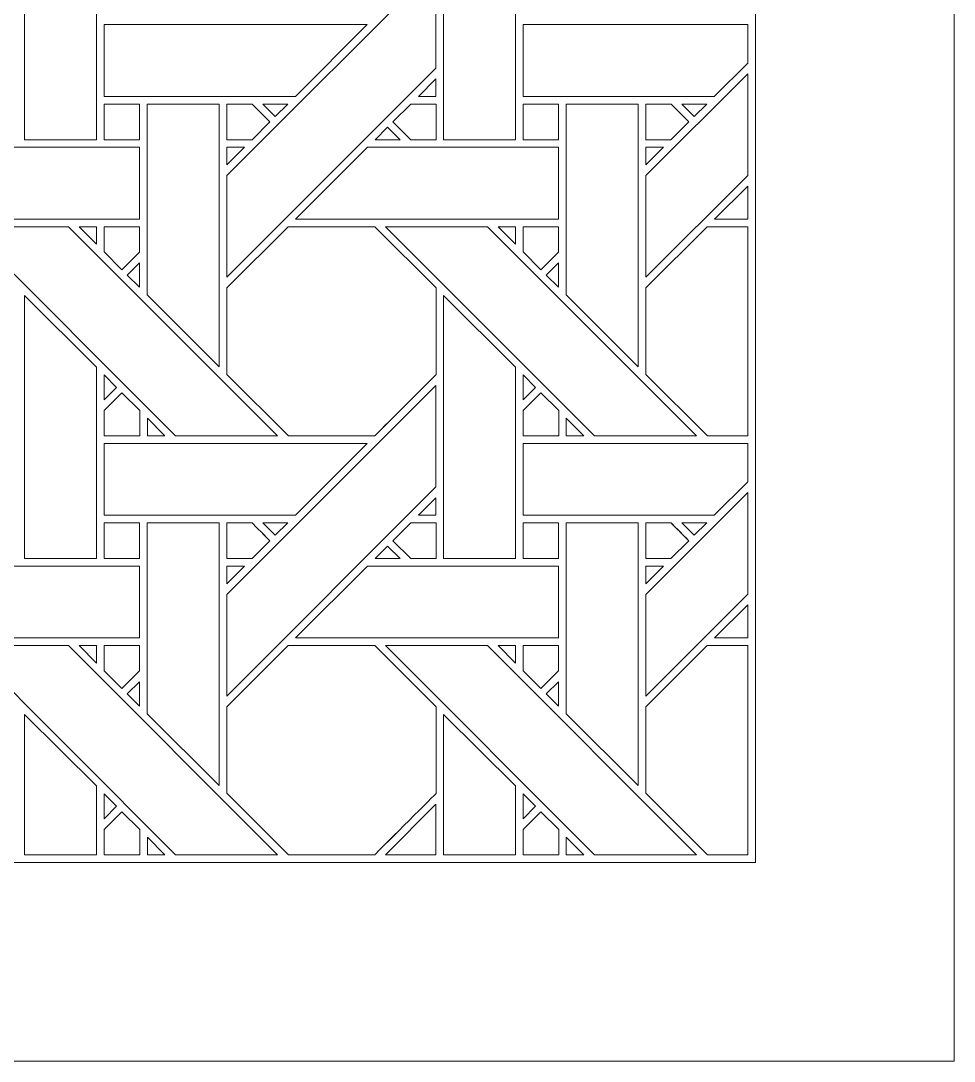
# Model space of a CAD drawing. Header units: inches. Extents: x 3.4 to 21.4, y 4.6 to 13.6.
# Drawn here: x 19.269 to 21.383, y 4.595 to 6.951 of the extents above; entities that cross this region are included whole.
import ezdxf

# ---------------------------------------------------------------- set-up
doc = ezdxf.new("R2010")
doc.units = ezdxf.units.IN
doc.header["$MEASUREMENT"] = 0
doc.layers.add('Design', color=7, linetype='Continuous', lineweight=0)

msp = doc.modelspace()

# ---------------------------------------------------------------- linework, layer by layer
at = {"layer": 'Design'}
for points, knots in [([(3.3829, 13.5948), (3.3829, 13.5948), (3.3829, 4.5948), (3.3829, 4.5948), (3.3829, 4.5948), (21.3829, 4.5948), (21.3829, 4.5948), (21.3829, 4.5948), (21.3829, 13.5948), (21.3829, 13.5948), (21.3829, 13.5948), (3.3829, 13.5948), (3.3829, 13.5948)], [0, 0, 0, 0, 1, 1, 1, 2, 2, 2, 3, 3, 3, 4, 4, 4, 4]), ([(3.8379, 13.1448), (3.8379, 13.1448), (3.8379, 5.0448), (3.8379, 5.0448), (3.8379, 5.0448), (20.9329, 5.0448), (20.9329, 5.0448), (20.9329, 5.0448), (20.9329, 13.1448), (20.9329, 13.1448), (20.9329, 13.1448), (3.8379, 13.1448), (3.8379, 13.1448)], [0, 0, 0, 0, 1, 1, 1, 2, 2, 2, 3, 3, 3, 4, 4, 4, 4]), ([(19.2779, 6.682), (19.2779, 6.682), (19.2779, 7.2778), (19.2779, 7.2778), (19.2779, 7.2778), (19.4407, 7.1157), (19.4407, 7.1157), (19.4407, 7.1157), (19.4407, 6.682), (19.4407, 6.682), (19.4407, 6.682), (19.2779, 6.682), (19.2779, 6.682)], [0, 0, 0, 0, 1, 1, 1, 2, 2, 2, 3, 3, 3, 4, 4, 4, 4]), ([(20.2267, 6.682), (20.2267, 6.682), (20.2267, 7.2778), (20.2267, 7.2778), (20.2267, 7.2778), (20.3894, 7.1157), (20.3894, 7.1157), (20.3894, 7.1157), (20.3894, 6.682), (20.3894, 6.682), (20.3894, 6.682), (20.2267, 6.682), (20.2267, 6.682)], [0, 0, 0, 0, 1, 1, 1, 2, 2, 2, 3, 3, 3, 4, 4, 4, 4]), ([(19.7359, 6.3706), (19.7359, 6.3706), (19.7359, 6.6007), (19.7359, 6.6007), (19.7359, 6.6007), (20.2095, 7.0743), (20.2095, 7.0743), (20.2095, 7.0743), (20.2095, 6.8442), (20.2095, 6.8442), (20.2095, 6.8442), (19.7359, 6.3706), (19.7359, 6.3706)], [0, 0, 0, 0, 1, 1, 1, 2, 2, 2, 3, 3, 3, 4, 4, 4, 4]), ([(19.891, 6.78), (19.891, 6.78), (19.458, 6.78), (19.458, 6.78), (19.458, 6.78), (19.458, 6.9427), (19.458, 6.9427), (19.458, 6.9427), (20.0537, 6.9427), (20.0537, 6.9427), (20.0537, 6.9427), (19.891, 6.78), (19.891, 6.78)], [0, 0, 0, 0, 1, 1, 1, 2, 2, 2, 3, 3, 3, 4, 4, 4, 4]), ([(20.9153, 6.8556), (20.9153, 6.8556), (20.8397, 6.78), (20.8397, 6.78), (20.8397, 6.78), (20.4067, 6.78), (20.4067, 6.78), (20.4067, 6.78), (20.4067, 6.9427), (20.4067, 6.9427), (20.4067, 6.9427), (20.9153, 6.9427), (20.9153, 6.9427), (20.9153, 6.9427), (20.9153, 6.8556), (20.9153, 6.8556)], [0, 0, 0, 0, 1, 1, 1, 2, 2, 2, 3, 3, 3, 4, 4, 4, 5, 5, 5, 5]), ([(20.2095, 6.8198), (20.2095, 6.8198), (20.2095, 6.7801), (20.2095, 6.7801), (20.2095, 6.7801), (20.1698, 6.7801), (20.1698, 6.7801), (20.1698, 6.7801), (20.2095, 6.8198), (20.2095, 6.8198)], [0, 0, 0, 0, 1, 1, 1, 2, 2, 2, 3, 3, 3, 3]), ([(20.6846, 6.3706), (20.6846, 6.3706), (20.6846, 6.6007), (20.6846, 6.6007), (20.6846, 6.6007), (20.9153, 6.8313), (20.9153, 6.8313), (20.9153, 6.8313), (20.9153, 6.6012), (20.9153, 6.6012), (20.9153, 6.6012), (20.6846, 6.3706), (20.6846, 6.3706)], [0, 0, 0, 0, 1, 1, 1, 2, 2, 2, 3, 3, 3, 4, 4, 4, 4]), ([(19.5383, 6.682), (19.5383, 6.682), (19.458, 6.682), (19.458, 6.682), (19.458, 6.682), (19.458, 6.7627), (19.458, 6.7627), (19.458, 6.7627), (19.5383, 6.7627), (19.5383, 6.7627), (19.5383, 6.7627), (19.5383, 6.682), (19.5383, 6.682)], [0, 0, 0, 0, 1, 1, 1, 2, 2, 2, 3, 3, 3, 4, 4, 4, 4]), ([(19.458, 6.682), (19.458, 6.682), (19.458, 6.7627), (19.458, 6.7627), (19.458, 6.7627), (19.5383, 6.7627), (19.5383, 6.7627), (19.5383, 6.7627), (19.5383, 6.682), (19.5383, 6.682), (19.5383, 6.682), (19.458, 6.682), (19.458, 6.682)], [0, 0, 0, 0, 1, 1, 1, 2, 2, 2, 3, 3, 3, 4, 4, 4, 4]), ([(19.7187, 6.7628), (19.7187, 6.7628), (19.7187, 6.1677), (19.7187, 6.1677), (19.7187, 6.1677), (19.5558, 6.3306), (19.5558, 6.3306), (19.5558, 6.3306), (19.5558, 6.7628), (19.5558, 6.7628), (19.5558, 6.7628), (19.7187, 6.7628), (19.7187, 6.7628)], [0, 0, 0, 0, 1, 1, 1, 2, 2, 2, 3, 3, 3, 4, 4, 4, 4]), ([(19.793, 6.7627), (19.7981, 6.7576), (19.8289, 6.7268), (19.8333, 6.7224), (19.8333, 6.7224), (19.7929, 6.682), (19.7929, 6.682), (19.7929, 6.682), (19.7359, 6.682), (19.7359, 6.682), (19.7359, 6.682), (19.7359, 6.7627), (19.7359, 6.7627), (19.7359, 6.7627), (19.793, 6.7627), (19.793, 6.7627)], [0, 0, 0, 0, 1, 1, 1, 2, 2, 2, 3, 3, 3, 4, 4, 4, 5, 5, 5, 5]), ([(19.8333, 6.7224), (19.8333, 6.7224), (19.7929, 6.682), (19.7929, 6.682), (19.7929, 6.682), (19.7359, 6.682), (19.7359, 6.682), (19.7359, 6.682), (19.7359, 6.7627), (19.7359, 6.7627), (19.7359, 6.7627), (19.793, 6.7627), (19.793, 6.7627), (19.7983, 6.7575), (19.8291, 6.7266), (19.8333, 6.7224)], [0, 0, 0, 0, 1, 1, 1, 2, 2, 2, 3, 3, 3, 4, 4, 4, 5, 5, 5, 5]), ([(19.8173, 6.7628), (19.8173, 6.7628), (19.8738, 6.7628), (19.8738, 6.7628), (19.8738, 6.7628), (19.8455, 6.7346), (19.8455, 6.7346), (19.8455, 6.7346), (19.8173, 6.7628), (19.8173, 6.7628)], [0, 0, 0, 0, 1, 1, 1, 2, 2, 2, 3, 3, 3, 3]), ([(20.2096, 6.7628), (20.2096, 6.7628), (20.2096, 6.682), (20.2096, 6.682), (20.2096, 6.682), (20.1525, 6.682), (20.1525, 6.682), (20.1525, 6.682), (20.1121, 6.7223), (20.1121, 6.7223), (20.1121, 6.7223), (20.1525, 6.7628), (20.1525, 6.7628), (20.1525, 6.7628), (20.2096, 6.7628), (20.2096, 6.7628)], [0, 0, 0, 0, 1, 1, 1, 2, 2, 2, 3, 3, 3, 4, 4, 4, 5, 5, 5, 5]), ([(20.2096, 6.682), (20.2096, 6.682), (20.1525, 6.682), (20.1525, 6.682), (20.1525, 6.682), (20.1121, 6.7223), (20.1121, 6.7223), (20.1121, 6.7223), (20.1525, 6.7628), (20.1525, 6.7628), (20.1525, 6.7628), (20.2096, 6.7628), (20.2096, 6.7628), (20.2096, 6.7628), (20.2096, 6.682), (20.2096, 6.682)], [0, 0, 0, 0, 1, 1, 1, 2, 2, 2, 3, 3, 3, 4, 4, 4, 5, 5, 5, 5]), ([(20.487, 6.682), (20.487, 6.682), (20.4068, 6.682), (20.4068, 6.682), (20.4068, 6.682), (20.4068, 6.7627), (20.4068, 6.7627), (20.4068, 6.7627), (20.487, 6.7627), (20.487, 6.7627), (20.487, 6.7627), (20.487, 6.682), (20.487, 6.682)], [0, 0, 0, 0, 1, 1, 1, 2, 2, 2, 3, 3, 3, 4, 4, 4, 4]), ([(20.4068, 6.682), (20.4068, 6.682), (20.4068, 6.7627), (20.4068, 6.7627), (20.4068, 6.7627), (20.487, 6.7627), (20.487, 6.7627), (20.487, 6.7627), (20.487, 6.682), (20.487, 6.682), (20.487, 6.682), (20.4068, 6.682), (20.4068, 6.682)], [0, 0, 0, 0, 1, 1, 1, 2, 2, 2, 3, 3, 3, 4, 4, 4, 4]), ([(20.6674, 6.1677), (20.6674, 6.1677), (20.5045, 6.3306), (20.5045, 6.3306), (20.5045, 6.3306), (20.5045, 6.7628), (20.5045, 6.7628), (20.5045, 6.7628), (20.6674, 6.7628), (20.6674, 6.7628), (20.6674, 6.7628), (20.6674, 6.1677), (20.6674, 6.1677)], [0, 0, 0, 0, 1, 1, 1, 2, 2, 2, 3, 3, 3, 4, 4, 4, 4]), ([(20.7417, 6.7627), (20.7468, 6.7576), (20.7776, 6.7268), (20.782, 6.7224), (20.782, 6.7224), (20.7416, 6.682), (20.7416, 6.682), (20.7416, 6.682), (20.6846, 6.682), (20.6846, 6.682), (20.6846, 6.682), (20.6846, 6.7627), (20.6846, 6.7627), (20.6846, 6.7627), (20.7417, 6.7627), (20.7417, 6.7627)], [0, 0, 0, 0, 1, 1, 1, 2, 2, 2, 3, 3, 3, 4, 4, 4, 5, 5, 5, 5]), ([(20.6846, 6.682), (20.6846, 6.682), (20.6846, 6.7627), (20.6846, 6.7627), (20.6846, 6.7627), (20.7417, 6.7627), (20.7417, 6.7627), (20.7473, 6.7572), (20.782, 6.7224), (20.782, 6.7224), (20.782, 6.7224), (20.7416, 6.682), (20.7416, 6.682), (20.7416, 6.682), (20.6846, 6.682), (20.6846, 6.682)], [0, 0, 0, 0, 1, 1, 1, 2, 2, 2, 3, 3, 3, 4, 4, 4, 5, 5, 5, 5]), ([(20.766, 6.7628), (20.766, 6.7628), (20.8225, 6.7628), (20.8225, 6.7628), (20.8225, 6.7628), (20.7942, 6.7346), (20.7942, 6.7346), (20.7942, 6.7346), (20.766, 6.7628), (20.766, 6.7628)], [0, 0, 0, 0, 1, 1, 1, 2, 2, 2, 3, 3, 3, 3]), ([(20.0999, 6.7102), (20.0999, 6.7102), (20.1282, 6.682), (20.1282, 6.682), (20.1282, 6.682), (20.0717, 6.682), (20.0717, 6.682), (20.0717, 6.682), (20.0999, 6.7102), (20.0999, 6.7102)], [0, 0, 0, 0, 1, 1, 1, 2, 2, 2, 3, 3, 3, 3]), ([(18.943, 6.502), (18.943, 6.502), (19.1058, 6.6648), (19.1058, 6.6648), (19.1058, 6.6648), (19.5383, 6.6648), (19.5383, 6.6648), (19.5383, 6.6648), (19.5383, 6.502), (19.5383, 6.502), (19.5383, 6.502), (18.943, 6.502), (18.943, 6.502)], [0, 0, 0, 0, 1, 1, 1, 2, 2, 2, 3, 3, 3, 4, 4, 4, 4]), ([(19.7757, 6.6649), (19.7757, 6.6649), (19.7359, 6.625), (19.7359, 6.625), (19.7359, 6.625), (19.7359, 6.6649), (19.7359, 6.6649), (19.7359, 6.6649), (19.7757, 6.6649), (19.7757, 6.6649)], [0, 0, 0, 0, 1, 1, 1, 2, 2, 2, 3, 3, 3, 3]), ([(20.487, 6.6648), (20.487, 6.6648), (20.487, 6.502), (20.487, 6.502), (20.487, 6.502), (19.8917, 6.502), (19.8917, 6.502), (19.8917, 6.502), (20.0545, 6.6648), (20.0545, 6.6648), (20.0545, 6.6648), (20.487, 6.6648), (20.487, 6.6648)], [0, 0, 0, 0, 1, 1, 1, 2, 2, 2, 3, 3, 3, 4, 4, 4, 4]), ([(20.7244, 6.6649), (20.7244, 6.6649), (20.6846, 6.625), (20.6846, 6.625), (20.6846, 6.625), (20.6846, 6.6649), (20.6846, 6.6649), (20.6846, 6.6649), (20.7244, 6.6649), (20.7244, 6.6649)], [0, 0, 0, 0, 1, 1, 1, 2, 2, 2, 3, 3, 3, 3]), ([(20.8404, 6.502), (20.8404, 6.502), (20.9153, 6.5769), (20.9153, 6.5769), (20.9153, 6.5769), (20.9153, 6.502), (20.9153, 6.502), (20.9153, 6.502), (20.8404, 6.502), (20.8404, 6.502)], [0, 0, 0, 0, 1, 1, 1, 2, 2, 2, 3, 3, 3, 3]), ([(19.1463, 6.4849), (19.1463, 6.4849), (19.3772, 6.4849), (19.3772, 6.4849), (19.3772, 6.4849), (19.8509, 6.0113), (19.8509, 6.0113), (19.8509, 6.0113), (19.6198, 6.0113), (19.6198, 6.0113), (19.6198, 6.0113), (19.1463, 6.4849), (19.1463, 6.4849)], [0, 0, 0, 0, 1, 1, 1, 2, 2, 2, 3, 3, 3, 4, 4, 4, 4]), ([(19.4408, 6.4849), (19.4408, 6.4849), (19.4408, 6.4451), (19.4408, 6.4451), (19.4408, 6.4451), (19.4014, 6.4849), (19.4014, 6.4849), (19.4014, 6.4849), (19.4408, 6.4849), (19.4408, 6.4849)], [0, 0, 0, 0, 1, 1, 1, 2, 2, 2, 3, 3, 3, 3]), ([(19.5383, 6.4849), (19.5383, 6.4849), (19.5383, 6.4273), (19.5383, 6.4273), (19.5383, 6.4273), (19.4984, 6.3873), (19.4984, 6.3873), (19.4984, 6.3873), (19.458, 6.4277), (19.458, 6.4277), (19.458, 6.4277), (19.458, 6.4849), (19.458, 6.4849), (19.458, 6.4849), (19.5383, 6.4849), (19.5383, 6.4849)], [0, 0, 0, 0, 1, 1, 1, 2, 2, 2, 3, 3, 3, 4, 4, 4, 5, 5, 5, 5]), ([(19.4984, 6.3873), (19.4984, 6.3873), (19.458, 6.4277), (19.458, 6.4277), (19.458, 6.4277), (19.458, 6.4849), (19.458, 6.4849), (19.458, 6.4849), (19.5383, 6.4849), (19.5383, 6.4849), (19.5383, 6.4849), (19.5383, 6.4273), (19.5383, 6.4273), (19.5383, 6.4273), (19.4984, 6.3873), (19.4984, 6.3873)], [0, 0, 0, 0, 1, 1, 1, 2, 2, 2, 3, 3, 3, 4, 4, 4, 5, 5, 5, 5]), ([(19.8746, 6.4849), (19.8746, 6.4849), (20.0708, 6.4849), (20.0708, 6.4849), (20.0708, 6.4849), (20.2096, 6.3462), (20.2096, 6.3462), (20.2096, 6.3462), (20.2096, 6.1499), (20.2096, 6.1499), (20.1918, 6.132), (20.0798, 6.0203), (20.0709, 6.0113), (20.0709, 6.0113), (19.8752, 6.0113), (19.8752, 6.0113), (19.8752, 6.0113), (19.7359, 6.1505), (19.7359, 6.1505), (19.7359, 6.1505), (19.7359, 6.3462), (19.7359, 6.3462), (19.7359, 6.3462), (19.8746, 6.4849), (19.8746, 6.4849)], [0, 0, 0, 0, 1, 1, 1, 2, 2, 2, 3, 3, 3, 4, 4, 4, 5, 5, 5, 6, 6, 6, 7, 7, 7, 8, 8, 8, 8]), ([(20.2096, 6.1499), (20.1915, 6.1317), (20.0796, 6.0201), (20.0709, 6.0113), (20.0709, 6.0113), (19.8752, 6.0113), (19.8752, 6.0113), (19.8752, 6.0113), (19.7359, 6.1505), (19.7359, 6.1505), (19.7359, 6.1505), (19.7359, 6.3462), (19.7359, 6.3462), (19.7359, 6.3462), (19.8746, 6.4849), (19.8746, 6.4849), (19.8746, 6.4849), (20.0708, 6.4849), (20.0708, 6.4849), (20.0708, 6.4849), (20.2096, 6.3462), (20.2096, 6.3462), (20.2096, 6.3462), (20.2096, 6.1499), (20.2096, 6.1499)], [0, 0, 0, 0, 1, 1, 1, 2, 2, 2, 3, 3, 3, 4, 4, 4, 5, 5, 5, 6, 6, 6, 7, 7, 7, 8, 8, 8, 8]), ([(20.5686, 6.0113), (20.5686, 6.0113), (20.095, 6.4849), (20.095, 6.4849), (20.095, 6.4849), (20.326, 6.4849), (20.326, 6.4849), (20.326, 6.4849), (20.7996, 6.0113), (20.7996, 6.0113), (20.7996, 6.0113), (20.5686, 6.0113), (20.5686, 6.0113)], [0, 0, 0, 0, 1, 1, 1, 2, 2, 2, 3, 3, 3, 4, 4, 4, 4]), ([(20.3895, 6.4849), (20.3895, 6.4849), (20.3895, 6.4451), (20.3895, 6.4451), (20.3895, 6.4451), (20.3501, 6.4849), (20.3501, 6.4849), (20.3501, 6.4849), (20.3895, 6.4849), (20.3895, 6.4849)], [0, 0, 0, 0, 1, 1, 1, 2, 2, 2, 3, 3, 3, 3]), ([(20.487, 6.4849), (20.487, 6.4849), (20.487, 6.4273), (20.487, 6.4273), (20.487, 6.4273), (20.4471, 6.3873), (20.4471, 6.3873), (20.4471, 6.3873), (20.4068, 6.4277), (20.4068, 6.4277), (20.4068, 6.4277), (20.4068, 6.4849), (20.4068, 6.4849), (20.4068, 6.4849), (20.487, 6.4849), (20.487, 6.4849)], [0, 0, 0, 0, 1, 1, 1, 2, 2, 2, 3, 3, 3, 4, 4, 4, 5, 5, 5, 5]), ([(20.4471, 6.3873), (20.4471, 6.3873), (20.4068, 6.4277), (20.4068, 6.4277), (20.4068, 6.4277), (20.4068, 6.4849), (20.4068, 6.4849), (20.4068, 6.4849), (20.487, 6.4849), (20.487, 6.4849), (20.487, 6.4849), (20.487, 6.4273), (20.487, 6.4273), (20.487, 6.4273), (20.4471, 6.3873), (20.4471, 6.3873)], [0, 0, 0, 0, 1, 1, 1, 2, 2, 2, 3, 3, 3, 4, 4, 4, 5, 5, 5, 5]), ([(20.8233, 6.4849), (20.8233, 6.4849), (20.9153, 6.4849), (20.9153, 6.4849), (20.9153, 6.4849), (20.9153, 6.0113), (20.9153, 6.0113), (20.9153, 6.0113), (20.8239, 6.0113), (20.8239, 6.0113), (20.8239, 6.0113), (20.6846, 6.1505), (20.6846, 6.1505), (20.6846, 6.1505), (20.6846, 6.3462), (20.6846, 6.3462), (20.6846, 6.3462), (20.8233, 6.4849), (20.8233, 6.4849)], [0, 0, 0, 0, 1, 1, 1, 2, 2, 2, 3, 3, 3, 4, 4, 4, 5, 5, 5, 6, 6, 6, 6]), ([(20.9153, 6.0113), (20.9153, 6.0113), (20.8239, 6.0113), (20.8239, 6.0113), (20.8239, 6.0113), (20.6846, 6.1505), (20.6846, 6.1505), (20.6846, 6.1505), (20.6846, 6.3462), (20.6846, 6.3462), (20.6846, 6.3462), (20.8233, 6.4849), (20.8233, 6.4849), (20.8233, 6.4849), (20.9153, 6.4849), (20.9153, 6.4849), (20.9153, 6.4849), (20.9153, 6.0113), (20.9153, 6.0113)], [0, 0, 0, 0, 1, 1, 1, 2, 2, 2, 3, 3, 3, 4, 4, 4, 5, 5, 5, 6, 6, 6, 6]), ([(19.5383, 6.4031), (19.5383, 6.4031), (19.5383, 6.3479), (19.5383, 6.3479), (19.5383, 6.3479), (19.5105, 6.3753), (19.5105, 6.3753), (19.5105, 6.3753), (19.5383, 6.4031), (19.5383, 6.4031)], [0, 0, 0, 0, 1, 1, 1, 2, 2, 2, 3, 3, 3, 3]), ([(20.487, 6.4031), (20.487, 6.4031), (20.487, 6.3479), (20.487, 6.3479), (20.487, 6.3479), (20.4592, 6.3753), (20.4592, 6.3753), (20.4592, 6.3753), (20.487, 6.4031), (20.487, 6.4031)], [0, 0, 0, 0, 1, 1, 1, 2, 2, 2, 3, 3, 3, 3]), ([(19.4407, 6.1669), (19.4407, 6.1669), (19.4407, 5.7333), (19.4407, 5.7333), (19.4407, 5.7333), (19.2779, 5.7333), (19.2779, 5.7333), (19.2779, 5.7333), (19.2779, 6.3291), (19.2779, 6.3291), (19.2779, 6.3291), (19.4407, 6.1669), (19.4407, 6.1669)], [0, 0, 0, 0, 1, 1, 1, 2, 2, 2, 3, 3, 3, 4, 4, 4, 4]), ([(20.2267, 5.7333), (20.2267, 5.7333), (20.2267, 6.3291), (20.2267, 6.3291), (20.2267, 6.3291), (20.3894, 6.1669), (20.3894, 6.1669), (20.3894, 6.1669), (20.3894, 5.7333), (20.3894, 5.7333), (20.3894, 5.7333), (20.2267, 5.7333), (20.2267, 5.7333)], [0, 0, 0, 0, 1, 1, 1, 2, 2, 2, 3, 3, 3, 4, 4, 4, 4]), ([(19.458, 6.0927), (19.458, 6.0927), (19.458, 6.1495), (19.458, 6.1495), (19.458, 6.1495), (19.4862, 6.1209), (19.4862, 6.1209), (19.4862, 6.1209), (19.458, 6.0927), (19.458, 6.0927)], [0, 0, 0, 0, 1, 1, 1, 2, 2, 2, 3, 3, 3, 3]), ([(20.4067, 6.0927), (20.4067, 6.0927), (20.4067, 6.1495), (20.4067, 6.1495), (20.4067, 6.1495), (20.4349, 6.1209), (20.4349, 6.1209), (20.4349, 6.1209), (20.4067, 6.0927), (20.4067, 6.0927)], [0, 0, 0, 0, 1, 1, 1, 2, 2, 2, 3, 3, 3, 3]), ([(19.458, 6.011), (19.458, 6.011), (19.458, 6.0683), (19.458, 6.0683), (19.458, 6.0683), (19.4984, 6.1086), (19.4984, 6.1086), (19.4984, 6.1086), (19.5387, 6.0683), (19.5387, 6.0683), (19.5387, 6.0683), (19.5387, 6.011), (19.5387, 6.011), (19.5387, 6.011), (19.458, 6.011), (19.458, 6.011)], [0, 0, 0, 0, 1, 1, 1, 2, 2, 2, 3, 3, 3, 4, 4, 4, 5, 5, 5, 5]), ([(19.458, 6.0683), (19.458, 6.0683), (19.4984, 6.1086), (19.4984, 6.1086), (19.4984, 6.1086), (19.5387, 6.0683), (19.5387, 6.0683), (19.5387, 6.0683), (19.5387, 6.011), (19.5387, 6.011), (19.5387, 6.011), (19.458, 6.011), (19.458, 6.011), (19.458, 6.011), (19.458, 6.0683), (19.458, 6.0683)], [0, 0, 0, 0, 1, 1, 1, 2, 2, 2, 3, 3, 3, 4, 4, 4, 5, 5, 5, 5]), ([(19.7359, 5.6519), (19.7359, 5.6519), (20.2095, 6.1255), (20.2095, 6.1255), (20.2095, 6.1255), (20.2095, 5.8955), (20.2095, 5.8955), (20.2095, 5.8955), (19.7359, 5.4218), (19.7359, 5.4218), (19.7359, 5.4218), (19.7359, 5.6519), (19.7359, 5.6519)], [0, 0, 0, 0, 1, 1, 1, 2, 2, 2, 3, 3, 3, 4, 4, 4, 4]), ([(20.4068, 6.011), (20.4068, 6.011), (20.4068, 6.0683), (20.4068, 6.0683), (20.4068, 6.0683), (20.4471, 6.1086), (20.4471, 6.1086), (20.4471, 6.1086), (20.4874, 6.0683), (20.4874, 6.0683), (20.4874, 6.0683), (20.4874, 6.011), (20.4874, 6.011), (20.4874, 6.011), (20.4068, 6.011), (20.4068, 6.011)], [0, 0, 0, 0, 1, 1, 1, 2, 2, 2, 3, 3, 3, 4, 4, 4, 5, 5, 5, 5]), ([(20.4471, 6.1086), (20.4471, 6.1086), (20.4874, 6.0683), (20.4874, 6.0683), (20.4874, 6.0683), (20.4874, 6.011), (20.4874, 6.011), (20.4874, 6.011), (20.4068, 6.011), (20.4068, 6.011), (20.4068, 6.011), (20.4068, 6.0683), (20.4068, 6.0683), (20.4068, 6.0683), (20.4471, 6.1086), (20.4471, 6.1086)], [0, 0, 0, 0, 1, 1, 1, 2, 2, 2, 3, 3, 3, 4, 4, 4, 5, 5, 5, 5]), ([(19.5956, 6.0112), (19.5956, 6.0112), (19.5559, 6.0112), (19.5559, 6.0112), (19.5559, 6.0112), (19.5559, 6.051), (19.5559, 6.051), (19.5559, 6.051), (19.5956, 6.0112), (19.5956, 6.0112)], [0, 0, 0, 0, 1, 1, 1, 2, 2, 2, 3, 3, 3, 3]), ([(20.5046, 6.0112), (20.5046, 6.0112), (20.5046, 6.051), (20.5046, 6.051), (20.5046, 6.051), (20.5444, 6.0112), (20.5444, 6.0112), (20.5444, 6.0112), (20.5046, 6.0112), (20.5046, 6.0112)], [0, 0, 0, 0, 1, 1, 1, 2, 2, 2, 3, 3, 3, 3]), ([(19.458, 5.8313), (19.458, 5.8313), (19.458, 5.994), (19.458, 5.994), (19.458, 5.994), (20.0537, 5.994), (20.0537, 5.994), (20.0537, 5.994), (19.891, 5.8313), (19.891, 5.8313), (19.891, 5.8313), (19.458, 5.8313), (19.458, 5.8313)], [0, 0, 0, 0, 1, 1, 1, 2, 2, 2, 3, 3, 3, 4, 4, 4, 4]), ([(20.9153, 5.9068), (20.9153, 5.9068), (20.8397, 5.8313), (20.8397, 5.8313), (20.8397, 5.8313), (20.4067, 5.8313), (20.4067, 5.8313), (20.4067, 5.8313), (20.4067, 5.994), (20.4067, 5.994), (20.4067, 5.994), (20.9153, 5.994), (20.9153, 5.994), (20.9153, 5.994), (20.9153, 5.9068), (20.9153, 5.9068)], [0, 0, 0, 0, 1, 1, 1, 2, 2, 2, 3, 3, 3, 4, 4, 4, 5, 5, 5, 5]), ([(20.1698, 5.8313), (20.1698, 5.8313), (20.2095, 5.8711), (20.2095, 5.8711), (20.2095, 5.8711), (20.2095, 5.8313), (20.2095, 5.8313), (20.2095, 5.8313), (20.1698, 5.8313), (20.1698, 5.8313)], [0, 0, 0, 0, 1, 1, 1, 2, 2, 2, 3, 3, 3, 3]), ([(20.6846, 5.4218), (20.6846, 5.4218), (20.6846, 5.6519), (20.6846, 5.6519), (20.6846, 5.6519), (20.9153, 5.8826), (20.9153, 5.8826), (20.9153, 5.8826), (20.9153, 5.6525), (20.9153, 5.6525), (20.9153, 5.6525), (20.6846, 5.4218), (20.6846, 5.4218)], [0, 0, 0, 0, 1, 1, 1, 2, 2, 2, 3, 3, 3, 4, 4, 4, 4]), ([(19.5383, 5.814), (19.5383, 5.814), (19.5383, 5.7332), (19.5383, 5.7332), (19.5383, 5.7332), (19.458, 5.7332), (19.458, 5.7332), (19.458, 5.7332), (19.458, 5.814), (19.458, 5.814), (19.458, 5.814), (19.5383, 5.814), (19.5383, 5.814)], [0, 0, 0, 0, 1, 1, 1, 2, 2, 2, 3, 3, 3, 4, 4, 4, 4]), ([(19.5383, 5.814), (19.5383, 5.814), (19.5383, 5.7332), (19.5383, 5.7332), (19.5383, 5.7332), (19.458, 5.7332), (19.458, 5.7332), (19.458, 5.7332), (19.458, 5.814), (19.458, 5.814), (19.458, 5.814), (19.5383, 5.814), (19.5383, 5.814)], [0, 0, 0, 0, 1, 1, 1, 2, 2, 2, 3, 3, 3, 4, 4, 4, 4]), ([(19.7187, 5.814), (19.7187, 5.814), (19.7187, 5.2189), (19.7187, 5.2189), (19.7187, 5.2189), (19.5558, 5.3818), (19.5558, 5.3818), (19.5558, 5.3818), (19.5558, 5.814), (19.5558, 5.814), (19.5558, 5.814), (19.7187, 5.814), (19.7187, 5.814)], [0, 0, 0, 0, 1, 1, 1, 2, 2, 2, 3, 3, 3, 4, 4, 4, 4]), ([(19.793, 5.814), (19.7981, 5.8089), (19.8289, 5.7781), (19.8333, 5.7737), (19.8333, 5.7737), (19.7929, 5.7332), (19.7929, 5.7332), (19.7929, 5.7332), (19.7359, 5.7332), (19.7359, 5.7332), (19.7359, 5.7332), (19.7359, 5.814), (19.7359, 5.814), (19.7359, 5.814), (19.793, 5.814), (19.793, 5.814)], [0, 0, 0, 0, 1, 1, 1, 2, 2, 2, 3, 3, 3, 4, 4, 4, 5, 5, 5, 5]), ([(19.7359, 5.7332), (19.7359, 5.7332), (19.7359, 5.814), (19.7359, 5.814), (19.7359, 5.814), (19.793, 5.814), (19.793, 5.814), (19.7983, 5.8087), (19.8291, 5.7779), (19.8333, 5.7737), (19.8333, 5.7737), (19.7929, 5.7332), (19.7929, 5.7332), (19.7929, 5.7332), (19.7359, 5.7332), (19.7359, 5.7332)], [0, 0, 0, 0, 1, 1, 1, 2, 2, 2, 3, 3, 3, 4, 4, 4, 5, 5, 5, 5]), ([(19.8173, 5.814), (19.8173, 5.814), (19.8737, 5.814), (19.8737, 5.814), (19.8737, 5.814), (19.8455, 5.7859), (19.8455, 5.7859), (19.8455, 5.7859), (19.8173, 5.814), (19.8173, 5.814)], [0, 0, 0, 0, 1, 1, 1, 2, 2, 2, 3, 3, 3, 3]), ([(20.2096, 5.814), (20.2096, 5.814), (20.2096, 5.7332), (20.2096, 5.7332), (20.2096, 5.7332), (20.1525, 5.7332), (20.1525, 5.7332), (20.1525, 5.7332), (20.1121, 5.7736), (20.1121, 5.7736), (20.1121, 5.7736), (20.1525, 5.814), (20.1525, 5.814), (20.1525, 5.814), (20.2096, 5.814), (20.2096, 5.814)], [0, 0, 0, 0, 1, 1, 1, 2, 2, 2, 3, 3, 3, 4, 4, 4, 5, 5, 5, 5]), ([(20.1121, 5.7736), (20.1121, 5.7736), (20.1525, 5.814), (20.1525, 5.814), (20.1525, 5.814), (20.2096, 5.814), (20.2096, 5.814), (20.2096, 5.814), (20.2096, 5.7332), (20.2096, 5.7332), (20.2096, 5.7332), (20.1525, 5.7332), (20.1525, 5.7332), (20.1525, 5.7332), (20.1121, 5.7736), (20.1121, 5.7736)], [0, 0, 0, 0, 1, 1, 1, 2, 2, 2, 3, 3, 3, 4, 4, 4, 5, 5, 5, 5]), ([(20.487, 5.814), (20.487, 5.814), (20.487, 5.7332), (20.487, 5.7332), (20.487, 5.7332), (20.4068, 5.7332), (20.4068, 5.7332), (20.4068, 5.7332), (20.4068, 5.814), (20.4068, 5.814), (20.4068, 5.814), (20.487, 5.814), (20.487, 5.814)], [0, 0, 0, 0, 1, 1, 1, 2, 2, 2, 3, 3, 3, 4, 4, 4, 4]), ([(20.4068, 5.7332), (20.4068, 5.7332), (20.4068, 5.814), (20.4068, 5.814), (20.4068, 5.814), (20.487, 5.814), (20.487, 5.814), (20.487, 5.814), (20.487, 5.7332), (20.487, 5.7332), (20.487, 5.7332), (20.4068, 5.7332), (20.4068, 5.7332)], [0, 0, 0, 0, 1, 1, 1, 2, 2, 2, 3, 3, 3, 4, 4, 4, 4]), ([(20.6674, 5.2189), (20.6674, 5.2189), (20.5045, 5.3818), (20.5045, 5.3818), (20.5045, 5.3818), (20.5045, 5.814), (20.5045, 5.814), (20.5045, 5.814), (20.6674, 5.814), (20.6674, 5.814), (20.6674, 5.814), (20.6674, 5.2189), (20.6674, 5.2189)], [0, 0, 0, 0, 1, 1, 1, 2, 2, 2, 3, 3, 3, 4, 4, 4, 4]), ([(20.7417, 5.814), (20.7468, 5.8089), (20.7776, 5.7781), (20.782, 5.7737), (20.782, 5.7737), (20.7416, 5.7332), (20.7416, 5.7332), (20.7416, 5.7332), (20.6846, 5.7332), (20.6846, 5.7332), (20.6846, 5.7332), (20.6846, 5.814), (20.6846, 5.814), (20.6846, 5.814), (20.7417, 5.814), (20.7417, 5.814)], [0, 0, 0, 0, 1, 1, 1, 2, 2, 2, 3, 3, 3, 4, 4, 4, 5, 5, 5, 5]), ([(20.6846, 5.7332), (20.6846, 5.7332), (20.6846, 5.814), (20.6846, 5.814), (20.6846, 5.814), (20.7417, 5.814), (20.7417, 5.814), (20.7473, 5.8085), (20.782, 5.7737), (20.782, 5.7737), (20.782, 5.7737), (20.7416, 5.7332), (20.7416, 5.7332), (20.7416, 5.7332), (20.6846, 5.7332), (20.6846, 5.7332)], [0, 0, 0, 0, 1, 1, 1, 2, 2, 2, 3, 3, 3, 4, 4, 4, 5, 5, 5, 5]), ([(20.766, 5.814), (20.766, 5.814), (20.8225, 5.814), (20.8225, 5.814), (20.8225, 5.814), (20.7942, 5.7859), (20.7942, 5.7859), (20.7942, 5.7859), (20.766, 5.814), (20.766, 5.814)], [0, 0, 0, 0, 1, 1, 1, 2, 2, 2, 3, 3, 3, 3]), ([(20.1282, 5.7333), (20.1282, 5.7333), (20.0717, 5.7333), (20.0717, 5.7333), (20.0717, 5.7333), (20.0999, 5.7615), (20.0999, 5.7615), (20.0999, 5.7615), (20.1282, 5.7333), (20.1282, 5.7333)], [0, 0, 0, 0, 1, 1, 1, 2, 2, 2, 3, 3, 3, 3]), ([(19.1058, 5.7161), (19.1058, 5.7161), (19.5383, 5.7161), (19.5383, 5.7161), (19.5383, 5.7161), (19.5383, 5.5533), (19.5383, 5.5533), (19.5383, 5.5533), (18.943, 5.5533), (18.943, 5.5533), (18.943, 5.5533), (19.1058, 5.7161), (19.1058, 5.7161)], [0, 0, 0, 0, 1, 1, 1, 2, 2, 2, 3, 3, 3, 4, 4, 4, 4]), ([(19.7757, 5.7161), (19.7757, 5.7161), (19.7359, 5.6763), (19.7359, 5.6763), (19.7359, 5.6763), (19.7359, 5.7161), (19.7359, 5.7161), (19.7359, 5.7161), (19.7757, 5.7161), (19.7757, 5.7161)], [0, 0, 0, 0, 1, 1, 1, 2, 2, 2, 3, 3, 3, 3]), ([(20.0545, 5.7161), (20.0545, 5.7161), (20.487, 5.7161), (20.487, 5.7161), (20.487, 5.7161), (20.487, 5.5533), (20.487, 5.5533), (20.487, 5.5533), (19.8917, 5.5533), (19.8917, 5.5533), (19.8917, 5.5533), (20.0545, 5.7161), (20.0545, 5.7161)], [0, 0, 0, 0, 1, 1, 1, 2, 2, 2, 3, 3, 3, 4, 4, 4, 4]), ([(20.7244, 5.7161), (20.7244, 5.7161), (20.6846, 5.6763), (20.6846, 5.6763), (20.6846, 5.6763), (20.6846, 5.7161), (20.6846, 5.7161), (20.6846, 5.7161), (20.7244, 5.7161), (20.7244, 5.7161)], [0, 0, 0, 0, 1, 1, 1, 2, 2, 2, 3, 3, 3, 3]), ([(20.8404, 5.5533), (20.8404, 5.5533), (20.9153, 5.6281), (20.9153, 5.6281), (20.9153, 5.6281), (20.9153, 5.5533), (20.9153, 5.5533), (20.9153, 5.5533), (20.8404, 5.5533), (20.8404, 5.5533)], [0, 0, 0, 0, 1, 1, 1, 2, 2, 2, 3, 3, 3, 3]), ([(19.1463, 5.5362), (19.1463, 5.5362), (19.3772, 5.5362), (19.3772, 5.5362), (19.3772, 5.5362), (19.8509, 5.0625), (19.8509, 5.0625), (19.8509, 5.0625), (19.6198, 5.0625), (19.6198, 5.0625), (19.6198, 5.0625), (19.1463, 5.5362), (19.1463, 5.5362)], [0, 0, 0, 0, 1, 1, 1, 2, 2, 2, 3, 3, 3, 4, 4, 4, 4]), ([(19.4408, 5.5362), (19.4408, 5.5362), (19.4408, 5.4964), (19.4408, 5.4964), (19.4408, 5.4964), (19.4014, 5.5362), (19.4014, 5.5362), (19.4014, 5.5362), (19.4408, 5.5362), (19.4408, 5.5362)], [0, 0, 0, 0, 1, 1, 1, 2, 2, 2, 3, 3, 3, 3]), ([(19.5383, 5.5361), (19.5383, 5.5361), (19.5383, 5.4786), (19.5383, 5.4786), (19.5383, 5.4786), (19.4984, 5.4386), (19.4984, 5.4386), (19.4984, 5.4386), (19.458, 5.4789), (19.458, 5.4789), (19.458, 5.4789), (19.458, 5.5361), (19.458, 5.5361), (19.458, 5.5361), (19.5383, 5.5361), (19.5383, 5.5361)], [0, 0, 0, 0, 1, 1, 1, 2, 2, 2, 3, 3, 3, 4, 4, 4, 5, 5, 5, 5]), ([(19.4984, 5.4386), (19.4984, 5.4386), (19.458, 5.4789), (19.458, 5.4789), (19.458, 5.4789), (19.458, 5.5361), (19.458, 5.5361), (19.458, 5.5361), (19.5383, 5.5361), (19.5383, 5.5361), (19.5383, 5.5361), (19.5383, 5.4786), (19.5383, 5.4786), (19.5383, 5.4786), (19.4984, 5.4386), (19.4984, 5.4386)], [0, 0, 0, 0, 1, 1, 1, 2, 2, 2, 3, 3, 3, 4, 4, 4, 5, 5, 5, 5]), ([(19.8746, 5.5361), (19.8746, 5.5361), (20.0708, 5.5361), (20.0708, 5.5361), (20.0708, 5.5361), (20.2096, 5.3974), (20.2096, 5.3974), (20.2096, 5.3974), (20.2096, 5.2012), (20.2096, 5.2012), (20.1918, 5.1833), (20.0798, 5.0715), (20.0709, 5.0625), (20.0709, 5.0625), (19.8752, 5.0625), (19.8752, 5.0625), (19.8752, 5.0625), (19.7359, 5.2018), (19.7359, 5.2018), (19.7359, 5.2018), (19.7359, 5.3974), (19.7359, 5.3974), (19.7359, 5.3974), (19.8746, 5.5361), (19.8746, 5.5361)], [0, 0, 0, 0, 1, 1, 1, 2, 2, 2, 3, 3, 3, 4, 4, 4, 5, 5, 5, 6, 6, 6, 7, 7, 7, 8, 8, 8, 8]), ([(20.0709, 5.0625), (20.0709, 5.0625), (19.8752, 5.0625), (19.8752, 5.0625), (19.8752, 5.0625), (19.7359, 5.2018), (19.7359, 5.2018), (19.7359, 5.2018), (19.7359, 5.3974), (19.7359, 5.3974), (19.7359, 5.3974), (19.8746, 5.5361), (19.8746, 5.5361), (19.8746, 5.5361), (20.0708, 5.5361), (20.0708, 5.5361), (20.0708, 5.5361), (20.2096, 5.3974), (20.2096, 5.3974), (20.2096, 5.3974), (20.2096, 5.2012), (20.2096, 5.2012), (20.1917, 5.1832), (20.0798, 5.0714), (20.0709, 5.0625)], [0, 0, 0, 0, 1, 1, 1, 2, 2, 2, 3, 3, 3, 4, 4, 4, 5, 5, 5, 6, 6, 6, 7, 7, 7, 8, 8, 8, 8]), ([(20.5685, 5.0625), (20.5685, 5.0625), (20.095, 5.5362), (20.095, 5.5362), (20.095, 5.5362), (20.326, 5.5362), (20.326, 5.5362), (20.326, 5.5362), (20.7996, 5.0625), (20.7996, 5.0625), (20.7996, 5.0625), (20.5685, 5.0625), (20.5685, 5.0625)], [0, 0, 0, 0, 1, 1, 1, 2, 2, 2, 3, 3, 3, 4, 4, 4, 4]), ([(20.3895, 5.5362), (20.3895, 5.5362), (20.3895, 5.4963), (20.3895, 5.4963), (20.3895, 5.4963), (20.3501, 5.5362), (20.3501, 5.5362), (20.3501, 5.5362), (20.3895, 5.5362), (20.3895, 5.5362)], [0, 0, 0, 0, 1, 1, 1, 2, 2, 2, 3, 3, 3, 3]), ([(20.487, 5.5361), (20.487, 5.5361), (20.487, 5.4786), (20.487, 5.4786), (20.487, 5.4786), (20.4471, 5.4386), (20.4471, 5.4386), (20.4471, 5.4386), (20.4068, 5.4789), (20.4068, 5.4789), (20.4068, 5.4789), (20.4068, 5.5361), (20.4068, 5.5361), (20.4068, 5.5361), (20.487, 5.5361), (20.487, 5.5361)], [0, 0, 0, 0, 1, 1, 1, 2, 2, 2, 3, 3, 3, 4, 4, 4, 5, 5, 5, 5]), ([(20.4471, 5.4386), (20.4471, 5.4386), (20.4068, 5.4789), (20.4068, 5.4789), (20.4068, 5.4789), (20.4068, 5.5361), (20.4068, 5.5361), (20.4068, 5.5361), (20.487, 5.5361), (20.487, 5.5361), (20.487, 5.5361), (20.487, 5.4786), (20.487, 5.4786), (20.487, 5.4786), (20.4471, 5.4386), (20.4471, 5.4386)], [0, 0, 0, 0, 1, 1, 1, 2, 2, 2, 3, 3, 3, 4, 4, 4, 5, 5, 5, 5]), ([(20.8239, 5.0625), (20.8239, 5.0625), (20.6846, 5.2018), (20.6846, 5.2018), (20.6846, 5.2018), (20.6846, 5.3974), (20.6846, 5.3974), (20.6846, 5.3974), (20.8233, 5.5361), (20.8233, 5.5361), (20.8233, 5.5361), (20.9153, 5.5361), (20.9153, 5.5361), (20.9153, 5.5361), (20.9153, 5.0625), (20.9153, 5.0625), (20.9153, 5.0625), (20.8239, 5.0625), (20.8239, 5.0625)], [0, 0, 0, 0, 1, 1, 1, 2, 2, 2, 3, 3, 3, 4, 4, 4, 5, 5, 5, 6, 6, 6, 6]), ([(20.9153, 5.0625), (20.9153, 5.0625), (20.8239, 5.0625), (20.8239, 5.0625), (20.8239, 5.0625), (20.6846, 5.2018), (20.6846, 5.2018), (20.6846, 5.2018), (20.6846, 5.3974), (20.6846, 5.3974), (20.6846, 5.3974), (20.8233, 5.5361), (20.8233, 5.5361), (20.8233, 5.5361), (20.9153, 5.5361), (20.9153, 5.5361), (20.9153, 5.5361), (20.9153, 5.0625), (20.9153, 5.0625)], [0, 0, 0, 0, 1, 1, 1, 2, 2, 2, 3, 3, 3, 4, 4, 4, 5, 5, 5, 6, 6, 6, 6]), ([(19.5383, 5.4543), (19.5383, 5.4543), (19.5383, 5.3992), (19.5383, 5.3992), (19.5383, 5.3992), (19.5105, 5.4266), (19.5105, 5.4266), (19.5105, 5.4266), (19.5383, 5.4543), (19.5383, 5.4543)], [0, 0, 0, 0, 1, 1, 1, 2, 2, 2, 3, 3, 3, 3]), ([(20.487, 5.4543), (20.487, 5.4543), (20.487, 5.3992), (20.487, 5.3992), (20.487, 5.3992), (20.4592, 5.4266), (20.4592, 5.4266), (20.4592, 5.4266), (20.487, 5.4543), (20.487, 5.4543)], [0, 0, 0, 0, 1, 1, 1, 2, 2, 2, 3, 3, 3, 3]), ([(19.2779, 5.0624), (19.2779, 5.0624), (19.2779, 5.3804), (19.2779, 5.3804), (19.2779, 5.3804), (19.4407, 5.2182), (19.4407, 5.2182), (19.4407, 5.2182), (19.4407, 5.0624), (19.4407, 5.0624), (19.4407, 5.0624), (19.2779, 5.0624), (19.2779, 5.0624)], [0, 0, 0, 0, 1, 1, 1, 2, 2, 2, 3, 3, 3, 4, 4, 4, 4]), ([(20.2267, 5.0624), (20.2267, 5.0624), (20.2267, 5.3804), (20.2267, 5.3804), (20.2267, 5.3804), (20.3894, 5.2182), (20.3894, 5.2182), (20.3894, 5.2182), (20.3894, 5.0624), (20.3894, 5.0624), (20.3894, 5.0624), (20.2267, 5.0624), (20.2267, 5.0624)], [0, 0, 0, 0, 1, 1, 1, 2, 2, 2, 3, 3, 3, 4, 4, 4, 4]), ([(19.4862, 5.1721), (19.4862, 5.1721), (19.458, 5.144), (19.458, 5.144), (19.458, 5.144), (19.458, 5.2007), (19.458, 5.2007), (19.458, 5.2007), (19.4862, 5.1721), (19.4862, 5.1721)], [0, 0, 0, 0, 1, 1, 1, 2, 2, 2, 3, 3, 3, 3]), ([(20.4349, 5.1721), (20.4349, 5.1721), (20.4067, 5.144), (20.4067, 5.144), (20.4067, 5.144), (20.4067, 5.2007), (20.4067, 5.2007), (20.4067, 5.2007), (20.4349, 5.1721), (20.4349, 5.1721)], [0, 0, 0, 0, 1, 1, 1, 2, 2, 2, 3, 3, 3, 3]), ([(20.2095, 5.1768), (20.2095, 5.1768), (20.2095, 5.0624), (20.2095, 5.0624), (20.2095, 5.0624), (20.0951, 5.0624), (20.0951, 5.0624), (20.0951, 5.0624), (20.2095, 5.1768), (20.2095, 5.1768)], [0, 0, 0, 0, 1, 1, 1, 2, 2, 2, 3, 3, 3, 3]), ([(19.458, 5.0624), (19.458, 5.0624), (19.458, 5.1196), (19.458, 5.1196), (19.458, 5.1196), (19.4984, 5.1599), (19.4984, 5.1599), (19.4984, 5.1599), (19.5387, 5.1196), (19.5387, 5.1196), (19.5387, 5.1196), (19.5387, 5.0624), (19.5387, 5.0624), (19.5387, 5.0624), (19.458, 5.0624), (19.458, 5.0624)], [0, 0, 0, 0, 1, 1, 1, 2, 2, 2, 3, 3, 3, 4, 4, 4, 5, 5, 5, 5]), ([(19.458, 5.0624), (19.458, 5.0624), (19.458, 5.1196), (19.458, 5.1196), (19.458, 5.1196), (19.4984, 5.1599), (19.4984, 5.1599), (19.4984, 5.1599), (19.5387, 5.1196), (19.5387, 5.1196), (19.5387, 5.1196), (19.5387, 5.0624), (19.5387, 5.0624), (19.5387, 5.0624), (19.458, 5.0624), (19.458, 5.0624)], [0, 0, 0, 0, 1, 1, 1, 2, 2, 2, 3, 3, 3, 4, 4, 4, 5, 5, 5, 5]), ([(20.4068, 5.0624), (20.4068, 5.0624), (20.4068, 5.1196), (20.4068, 5.1196), (20.4068, 5.1196), (20.4471, 5.1599), (20.4471, 5.1599), (20.4471, 5.1599), (20.4874, 5.1196), (20.4874, 5.1196), (20.4874, 5.1196), (20.4874, 5.0624), (20.4874, 5.0624), (20.4874, 5.0624), (20.4068, 5.0624), (20.4068, 5.0624)], [0, 0, 0, 0, 1, 1, 1, 2, 2, 2, 3, 3, 3, 4, 4, 4, 5, 5, 5, 5]), ([(20.4068, 5.1196), (20.4068, 5.1196), (20.4471, 5.1599), (20.4471, 5.1599), (20.4471, 5.1599), (20.4874, 5.1196), (20.4874, 5.1196), (20.4874, 5.1196), (20.4874, 5.0624), (20.4874, 5.0624), (20.4874, 5.0624), (20.4068, 5.0624), (20.4068, 5.0624), (20.4068, 5.0624), (20.4068, 5.1196), (20.4068, 5.1196)], [0, 0, 0, 0, 1, 1, 1, 2, 2, 2, 3, 3, 3, 4, 4, 4, 5, 5, 5, 5]), ([(19.5956, 5.0625), (19.5956, 5.0625), (19.5559, 5.0625), (19.5559, 5.0625), (19.5559, 5.0625), (19.5559, 5.1023), (19.5559, 5.1023), (19.5559, 5.1023), (19.5956, 5.0625), (19.5956, 5.0625)], [0, 0, 0, 0, 1, 1, 1, 2, 2, 2, 3, 3, 3, 3]), ([(20.5046, 5.0625), (20.5046, 5.0625), (20.5046, 5.1023), (20.5046, 5.1023), (20.5046, 5.1023), (20.5444, 5.0625), (20.5444, 5.0625), (20.5444, 5.0625), (20.5046, 5.0625), (20.5046, 5.0625)], [0, 0, 0, 0, 1, 1, 1, 2, 2, 2, 3, 3, 3, 3])]:
    msp.add_open_spline(points, degree=3, knots=knots, dxfattribs=at)

doc.saveas('drawing.dxf')
